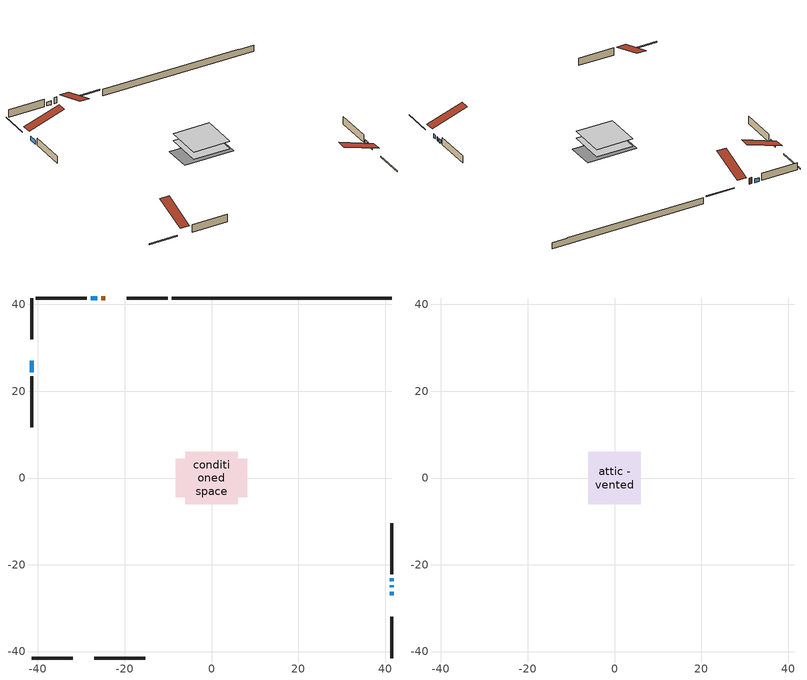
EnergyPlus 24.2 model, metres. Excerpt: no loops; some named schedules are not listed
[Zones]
conditioned space
 floor adiabatic (AdiabaticFloorConstruction): -6.04,-6.04 -6.04,6.04 6.04,6.04 6.04,-6.04 z0.61
 floor foundation (Slab1 construction): -8.21,-4.44 -8.21,4.44 8.21,4.44 8.21,-4.44 z-1.52
 wall outside (RimJoist1 construction): -10.05,41.48 -19.54,41.48 / -41.48,-41.48 -31.99,-41.48 / -41.48,41.48 -41.48,31.99 / 41.48,-41.48 41.48,-31.99 z0.61:0.91
 wall outside (AdiabaticWallConstruction 1): -24.49,41.48 -25.37,41.48 z0.61:2.64
 wall outside (AdiabaticWallConstruction): 41.48,-27.03 41.48,-26.16 / 41.48,-25.23 41.48,-24.72 / -26.3,41.48 -27.83,41.48 / -41.48,27.03 -41.48,24.41 / 41.48,-23.79 41.48,-23.16 z0.61:1.83
 wall outside (Wall1 construction): -28.76,41.48 -40.55,41.48 / -27.03,-41.48 -15.24,-41.48 / -41.48,23.48 -41.48,11.69 / 41.48,-22.23 41.48,-10.44 z0.61:3.05
 wall foundation (FoundationWall1 construction): -9.12,41.48,-1.52 -9.12,41.48,0.61 36.42,41.48,0.61 36.42,41.48,0.46 41.48,41.48,0.46 41.48,41.48,-1.52
 window (WindowConstruction): 41.48,-27.03 41.48,-26.16 z0.61:1.83
 window (WindowConstruction 1): 41.48,-25.23 41.48,-24.72 z0.61:1.83
 window (WindowConstruction 2): -26.3,41.48 -27.83,41.48 z0.61:1.83
 window (WindowConstruction 3): -41.48,27.03 -41.48,24.41 z0.61:1.83
 window (WindowConstruction 4): 41.48,-23.79 41.48,-23.16 z0.61:1.83
 door (Door): -24.49,41.48 -25.37,41.48 z0.61:2.64
 ceiling adiabatic (AdiabaticFloorConstruction): 6.04,-6.04 6.04,6.04 -6.04,6.04 -6.04,-6.04 z0.61
attic - vented
 floor to conditioned space (Floor1 construction Reversed): -6.04,-6.04 -6.04,6.04 6.04,6.04 6.04,-6.04 z3.05
 roof outside (Roof1 construction): -23.57,41.48,3.05 -23.57,29.71,6.97 -20.47,29.71,6.97 -20.47,41.48,3.05; -27.96,-41.48,3.05 -27.96,-29.71,6.97 -31.06,-29.71,6.97 -31.06,-41.48,3.05; -41.48,27.96,3.05 -29.71,27.96,6.97 -29.71,31.06,6.97 -41.48,31.06,3.05; 41.48,-27.96,3.05 29.71,-27.96,6.97 29.71,-31.06,6.97 41.48,-31.06,3.05
[Building]
Building 1: Terrain=Suburbs
[Site:Location]
Toronto City Centre_ON: Latitude {deg}=43.63; Longitude {deg}=-79.39; Time Zone {hr}=-5; Elevation {m}=77; Keep Site Location Information=Yes
[Site:GroundTemperature:Shallow]
5.01852, 3.26908, 3.12898, 3.95918, 7.29196, 10.6092, 13.4851, 15.3069, 15.4617, 13.9799, 11.1774, 7.9619
[Site:WaterMainsTemperature]
Calculation Method=Schedule; Temperature Schedule=mains temperature schedule
[Material] Roughness=Rough; Thermal Absorptance=0.9
Name | Thickness {m} | Conductivity {W/m-K} | Density {kg/m3} | Specific Heat {J/kg-K} | Solar Absorptance | Visible Absorptance
asphalt or fiberglass shingles | 0.00635 | 0.162714 | 1121.4 | 1465.45 | 0.4 | 0.4
ceiling loosefill ins | 0.0846667 | 0.0480833 | 16.02 | 1046.75 | 0.7 | 0.7
ceiling stud and cavity | 0.1397 | 0.0880546 | 65.682 | 1177.47 | 0.7 | 0.7
concrete 4.0 in. | 0.1016 | 1.803125 | 2242.8 | 837.4 | 0.7 | 0.7
concrete 8.0 in. | 0.2032 | 1.803125 | 2242.8 | 837.4 | 0.7 | 0.7
door material | 0.04445 | 0.053851 | 512.64 | 1214.23 | 0.7 | 0.7
exterior vertical ins | 0.0457286 | 0.029427 | 32.04 | 1214.23 | 0.7 | 0.7
floor covering | 0.0127 | 0.0433444 | 54.468 | 1339.84 | 0.6 | 0.6
floor rigid ins; wall rigid ins | 0.512978 | 0.029427 | 32.04 | 1214.23 | 0.7 | 0.7
floor stud and cavity | 0.1397 | 1.75129 | 37.0049 | 1207.88 | 0.7 | 0.7
furniture material conditioned space 1 | 0.1524 | 0.115458 | 640.8 | 1214.23 | 0.6 | 0.6
gypsum board | 0.0127 | 0.160291 | 801 | 837.4 | 0.6 | 0.6
gypsum board 1 | 0.0127 | 0.160291 | 801 | 837.4 | 0.7 | 0.7
osb sheathing 0.5 in. | 0.0127 | 0.115458 | 512.64 | 1214.23 | 0.7 | 0.7
osb sheathing 0.75 in. | 0.01905 | 0.115458 | 512.64 | 1214.23 | 0.7 | 0.7
osb sheathing 2.0 in. | 0.0508 | 0.115458 | 512.64 | 1214.23 | 0.7 | 0.7
rim joist stud and cavity | 0.0508 | 0.0290657 | 125.044 | 1163.47 | 0.6 | 0.6
wall stud and cavity | 0.1397 | 0.268041 | 139.0536 | 1170.24 | 0.7 | 0.7
wall stud and cavity 1 | 0.0889 | 0.380278 | 52.3479 | 1209.89 | 0.7 | 0.7
wall stud and cavity 2 | 0.0889 | 0.391764 | 83.0341 | 1211.67 | 0.7 | 0.7
wood siding | 0.0254 | 0.102417 | 544.68 | 1172.36 | 0.84 | 0.84
wood siding 1; wood siding 2; wood siding 3 | 0.0254 | 0.102417 | 544.68 | 1172.36 | 0.7 | 0.7
[WindowMaterial:SimpleGlazingSystem]
Name | U-Factor {W/m2-K} | Solar Heat Gain Coefficient
WindowMaterial | 3.28075 | 0.54
WindowMaterial 1 | 3.276206 | 0.47
WindowMaterial 2 | 3.276206 | 0.61
WindowMaterial 3 | 3.250655 | 0.41
[Construction]
AdiabaticFloorConstruction: floor stud and cavity, floor rigid ins, osb sheathing 0.75 in., floor covering
AdiabaticWallConstruction: wood siding 2, wall rigid ins, wall stud and cavity 1, gypsum board
AdiabaticWallConstruction 1: wood siding 3, wall rigid ins, wall stud and cavity 1, gypsum board
Door: door material
Floor1 construction Reversed: gypsum board, ceiling stud and cavity, ceiling loosefill ins
FoundationWall1 construction: concrete 8.0 in., gypsum board 1
furniture construction conditioned space 1: furniture material conditioned space 1
PartitionWallConstruction: gypsum board, wall stud and cavity 2, gypsum board
RimJoist1 construction: wood siding 1, osb sheathing 2.0 in., rim joist stud and cavity
Roof1 construction: asphalt or fiberglass shingles
Slab1 construction: concrete 4.0 in.
Wall1 construction: wood siding, osb sheathing 0.5 in., wall stud and cavity, gypsum board
WindowConstruction: WindowMaterial
WindowConstruction 1; WindowConstruction 2: WindowMaterial 1
WindowConstruction 3: WindowMaterial 2
WindowConstruction 4: WindowMaterial 3
[Zone] Multiplier=1; Part of Total Floor Area=Yes
Name | Volume {m3}
attic - vented | 92.8438
conditioned space | 702.4
[Space]
Name | Zone | Volume {m3}
attic - vented 1 | attic - vented | 92.8438
conditioned space 1 | conditioned space | 702.4
[ZoneInfiltration:EffectiveLeakageArea]
infil attic - vented 1: Zone or Space=attic - vented 1; Schedule=Always On Discrete; Effective Air Leakage Area {cm2}=6141.47; Stack Coefficient=0.000272666; Wind Coefficient=1.11567e-05
[ZoneMixing]
whole house fan mix: Zone or Space=attic - vented; Schedule=Always On Continuous; Design Flow Rate Calculation Method=Flow/Zone; Design Flow Rate {m3/s}=0; Source Zone or Space=conditioned space
[SurfaceProperty:ExposedFoundationPerimeter]
Slab1: Exposed Perimeter Calculation Method=TotalExposedPerimeter; Total Exposed Perimeter {m}=50.598
[InternalMass] Zone or ZoneList=conditioned space; Space or SpaceList=conditioned space 1
Name | Construction | Surface Area {m2}
furniture mass conditioned space 1 | furniture construction conditioned space 1 | 116.72
partition wall mass | PartitionWallConstruction | 291.799
[Lights]
interior lighting: Zone or ZoneList or Space or SpaceList=conditioned space 1; Schedule=interior lighting schedule; Design Level Calculation Method=LightingLevel; Lighting Level {W}=343.2; Return Air Fraction=0; Fraction Radiant=0.6; Fraction Visible=0.2; Fraction Replaceable=1
[People]
occupants: Zone or ZoneList or Space or SpaceList=conditioned space 1; Number of People Schedule=occupants schedule; Number of People Calculation Method=People; Number of People=3; Fraction Radiant=0.314171; Sensible Heat Fraction=0.56303; Activity Level Schedule=occupants activity schedule; Carbon Dioxide Generation Rate {m3/s-W}=0; Enable ASHRAE 55 Comfort Warnings=No; Mean Radiant Temperature Calculation Type=EnclosureAveraged
[ElectricEquipment] Zone or ZoneList or Space or SpaceList=conditioned space 1; Design Level Calculation Method=EquipmentLevel
Name | Schedule | Design Level {W} | Fraction Latent | Fraction Radiant | Fraction Lost
clothes dryer | clothes dryer schedule | 140.772 | 0.015 | 0.081 | 0.85
clothes washer | clothes washer schedule | 32.1985 | 0.03 | 0.162 | 0.7
cooking range | cooking range schedule | 215.147 | 0.08 | 0.432 | 0.2
dishwasher | dishwasher schedule | 66.8632 | 0.3 | 0.18 | 0.4
fridge | fridge schedule | 72.9452 | 0 | 0.6 | 0
mech vent bath fan 0 | mech vent bath fan 0 schedule | 50.2 | 0 | 0 | 1
mech vent house fan | mech vent house fan schedule | 0 | 0 | 0 | 1
mech vent house fan cfis | mech vent house fan cfis schedule | 0 | 0 | 0 | 0
mech vent range fan 0 | mech vent range fan 0 schedule | 57 | 0 | 0 | 1
misc plug loads | misc plug loads schedule | 494.7 | 0.045 | 0.513 | 0.1
whole house fan | Always On Discrete | 0 | 0 | 0 | 1
[OtherEquipment] Zone or ZoneList or Space or SpaceList=conditioned space 1; Design Level Calculation Method=EquipmentLevel
Name | Fuel Type | Schedule | Design Level {W} | Fraction Latent | Fraction Radiant | Fraction Lost
clothes dryer 1 | Electricity | clothes dryer schedule | 0 | 0.015 | 0.081 | 0.85
cooking range 1 | Electricity | cooking range schedule | 0 | 0.08 | 0.432 | 0.2
general water use latent | None | general water use schedule | 62.594 | 1 | 0 | 0
general water use sensible | None | general water use schedule | -61.6891 | 0 | 0.6 | 0
mech vent house fan latent load | None | Always On Discrete | 0 | 1 | 0 | 0
mech vent house fan sensible load | None | Always On Discrete | 0 | 0 | 0 | 0
water heater energy adjustment1 | NaturalGas | Always On Discrete | 0.01 | 0 | 0 | 1
[ZoneInfiltration:DesignFlowRate] Zone or ZoneList or Space or SpaceList=conditioned space 1; Schedule=Always On Discrete; Design Flow Rate Calculation Method=Flow/Zone; Design Flow Rate {m3/s}=0
infil flow; natural vent flow; whole house fan flow
[AvailabilityManager:Scheduled]
central ac and furnace airloop Availability Manager: Schedule=Always On Discrete
[Foundation:Kiva]
Foundation Kiva 1: Initial Indoor Air Temperature {C}=18; Wall Height Above Grade {m}=0.609996; Wall Depth Below Slab {m}=0.2032; Custom Block Material Name 1=exterior vertical ins; Custom Block Depth 1 {m}=2.13; Custom Block X Position 1 {m}=0.2159; Custom Block Z Position 1 {m}=0
[Foundation:Kiva:Settings]
Soil Conductivity {W/m-K}=0.849921; Soil Density {kg/m3}=1842.3; Soil Specific Heat {J/kg-K}=418.7; Ground Solar Absorptivity=0.9; Ground Thermal Absorptivity=0.9; Ground Surface Roughness {m}=0.03; Far-Field Width {m}=40; Deep-Ground Boundary Condition=ZeroFlux; Deep-Ground Depth {m}=40; Minimum Cell Dimension {m}=0.2; Maximum Cell Growth Coefficient=3; Simulation Timestep=Timestep
[Exterior:Lights]
exterior lighting: Schedule=exterior lighting schedule; Design Level {W}=75.6
[EnergyManagementSystem:GlobalVariable]
central_ac_and_furnace_airloop_Fan_RTF
infil_program_Qfan
infil_program_Qinf
natural_vent_program_Qnv
natural_vent_program_Qwhf
[EnergyManagementSystem:Sensor]
Name | Output:Variable or Output:Meter Index Key | Output:Variable or Output:Meter
airflow_gain | infil flow | Infiltration Sensible Heat Gain Energy
airflow_gain_1 | natural vent flow | Infiltration Sensible Heat Gain Energy
airflow_gain_2 | whole house fan flow | Infiltration Sensible Heat Gain Energy
airflow_loss | infil flow | Infiltration Sensible Heat Loss Energy
airflow_loss_1 | natural vent flow | Infiltration Sensible Heat Loss Energy
airflow_loss_2 | whole house fan flow | Infiltration Sensible Heat Loss Energy
clg_load_cond |  | Cooling:EnergyTransfer:Zone:CONDITIONED SPACE
clg_sp_s; clg_sp_s_1 | cooling setpoint | Schedule Value
clothes_dryer_exhaust_0_sch_s | clothes dryer exhaust 0 schedule | Schedule Value
cool_season | cooling season schedule | Schedule Value
htg_load_cond |  | Heating:EnergyTransfer:Zone:CONDITIONED SPACE
htg_sp_s; htg_sp_s_1 | heating setpoint | Schedule Value
ig_ee_conv | clothes dryer | Electric Equipment Convective Heating Energy
ig_ee_conv_2 | cooking range | Electric Equipment Convective Heating Energy
ig_ee_conv_4 | fridge | Electric Equipment Convective Heating Energy
ig_ee_conv_5 | misc plug loads | Electric Equipment Convective Heating Energy
ig_ee_conv_6 | whole house fan | Electric Equipment Convective Heating Energy
ig_ee_rad | clothes dryer | Electric Equipment Radiant Heating Energy
ig_ee_rad_2 | cooking range | Electric Equipment Radiant Heating Energy
ig_ee_rad_4 | fridge | Electric Equipment Radiant Heating Energy
ig_ee_rad_5 | misc plug loads | Electric Equipment Radiant Heating Energy
ig_ee_rad_6 | whole house fan | Electric Equipment Radiant Heating Energy
ig_lgt_conv | interior lighting | Lights Convective Heating Energy
ig_lgt_rad | interior lighting | Lights Radiant Heating Energy
ig_lgt_vis | interior lighting | Lights Visible Radiation Heating Energy
ig_oe_conv | clothes dryer 1 | Other Equipment Convective Heating Energy
ig_oe_conv_1 | cooking range 1 | Other Equipment Convective Heating Energy
ig_oe_conv_2 | general water use latent | Other Equipment Convective Heating Energy
ig_oe_conv_3 | general water use sensible | Other Equipment Convective Heating Energy
ig_oe_conv_4 | water heater energy adjustment1 | Other Equipment Convective Heating Energy
ig_oe_rad | clothes dryer 1 | Other Equipment Radiant Heating Energy
ig_oe_rad_1 | cooking range 1 | Other Equipment Radiant Heating Energy
ig_oe_rad_2 | general water use latent | Other Equipment Radiant Heating Energy
ig_oe_rad_3 | general water use sensible | Other Equipment Radiant Heating Energy
ig_oe_rad_4 | water heater energy adjustment1 | Other Equipment Radiant Heating Energy
ig_ppl_conv | occupants | People Convective Heating Energy
ig_ppl_rad | occupants | People Radiant Heating Energy
im_conv | furniture mass conditioned space 1 | Surface Inside Face Convection Heat Gain Energy
im_conv_1 | partition wall mass | Surface Inside Face Convection Heat Gain Energy
im_ig | furniture mass conditioned space 1 | Surface Inside Face Internal Gains Radiation Heat Gain Energy
im_ig_1 | partition wall mass | Surface Inside Face Internal Gains Radiation Heat Gain Energy
im_lgt | furniture mass conditioned space 1 | Surface Inside Face Lights Radiation Heat Gain Energy
im_lgt_1 | partition wall mass | Surface Inside Face Lights Radiation Heat Gain Energy
im_sol | furniture mass conditioned space 1 | Surface Inside Face Solar Radiation Heat Gain Energy
im_sol_1 | partition wall mass | Surface Inside Face Solar Radiation Heat Gain Energy
im_surf | furniture mass conditioned space 1 | Surface Inside Face Net Surface Thermal Radiation Heat Gain Energy
im_surf_1 | partition wall mass | Surface Inside Face Net Surface Thermal Radiation Heat Gain Energy
mech_vent_bath_fan_0_sch_s | mech vent bath fan 0 schedule | Schedule Value
mech_vent_range_fan_0_sch_s | mech vent range fan 0 schedule | Schedule Value
mv_conv | mech vent bath fan 0 | Electric Equipment Convective Heating Energy
mv_conv_1 | mech vent house fan | Electric Equipment Convective Heating Energy
mv_conv_2 | mech vent house fan cfis | Electric Equipment Convective Heating Energy
mv_conv_3 | mech vent range fan 0 | Electric Equipment Convective Heating Energy
mv_conv_4 | mech vent house fan latent load | Other Equipment Convective Heating Energy
mv_conv_5 | mech vent house fan sensible load | Other Equipment Convective Heating Energy
mv_rad | mech vent bath fan 0 | Electric Equipment Radiant Heating Energy
mv_rad_1 | mech vent house fan | Electric Equipment Radiant Heating Energy
mv_rad_2 | mech vent house fan cfis | Electric Equipment Radiant Heating Energy
mv_rad_3 | mech vent range fan 0 | Electric Equipment Radiant Heating Energy
mv_rad_4 | mech vent house fan latent load | Other Equipment Radiant Heating Energy
mv_rad_5 | mech vent house fan sensible load | Other Equipment Radiant Heating Energy
natural_vent_s | natural vent schedule | Schedule Value
out_pb_s |  | Site Outdoor Air Barometric Pressure
out_wt_s |  | Site Outdoor Air Humidity Ratio
site_vw_s |  | Site Wind Speed
ss_back_out | Window1 | Surface Window Shortwave from Zone Back Out Window Heat Transfer Rate
ss_back_out_1 | Window2 | Surface Window Shortwave from Zone Back Out Window Heat Transfer Rate
ss_back_out_2 | Window3 | Surface Window Shortwave from Zone Back Out Window Heat Transfer Rate
ss_back_out_3 | Window6 | Surface Window Shortwave from Zone Back Out Window Heat Transfer Rate
ss_back_out_4 | Window8 | Surface Window Shortwave from Zone Back Out Window Heat Transfer Rate
ss_conv | Door1 | Surface Inside Face Convection Heat Gain Energy
ss_conv_1 | Window1 | Surface Inside Face Convection Heat Gain Energy
ss_conv_2 | Window2 | Surface Inside Face Convection Heat Gain Energy
ss_conv_3 | Window3 | Surface Inside Face Convection Heat Gain Energy
ss_conv_4 | Window6 | Surface Inside Face Convection Heat Gain Energy
ss_conv_5 | Window8 | Surface Inside Face Convection Heat Gain Energy
ss_ig | Door1 | Surface Inside Face Internal Gains Radiation Heat Gain Energy
ss_ig_1 | Window1 | Surface Inside Face Internal Gains Radiation Heat Gain Energy
ss_ig_2 | Window2 | Surface Inside Face Internal Gains Radiation Heat Gain Energy
ss_ig_3 | Window3 | Surface Inside Face Internal Gains Radiation Heat Gain Energy
ss_ig_4 | Window6 | Surface Inside Face Internal Gains Radiation Heat Gain Energy
ss_ig_5 | Window8 | Surface Inside Face Internal Gains Radiation Heat Gain Energy
ss_lgt | Door1 | Surface Inside Face Lights Radiation Heat Gain Energy
ss_sol | Door1 | Surface Inside Face Solar Radiation Heat Gain Energy
ss_surf | Door1 | Surface Inside Face Net Surface Thermal Radiation Heat Gain Energy
ss_surf_1 | Window1 | Surface Inside Face Net Surface Thermal Radiation Heat Gain Energy
ss_surf_2 | Window2 | Surface Inside Face Net Surface Thermal Radiation Heat Gain Energy
ss_surf_3 | Window3 | Surface Inside Face Net Surface Thermal Radiation Heat Gain Energy
ss_surf_4 | Window6 | Surface Inside Face Net Surface Thermal Radiation Heat Gain Energy
ss_surf_5 | Window8 | Surface Inside Face Net Surface Thermal Radiation Heat Gain Energy
ss_trans_in | Window1 | Surface Window Transmitted Solar Radiation Rate
ss_trans_in_1 | Window2 | Surface Window Transmitted Solar Radiation Rate
ss_trans_in_2 | Window3 | Surface Window Transmitted Solar Radiation Rate
ss_trans_in_3 | Window6 | Surface Window Transmitted Solar Radiation Rate
ss_trans_in_4 | Window8 | Surface Window Transmitted Solar Radiation Rate
ss_trans_out | Window1 | Surface Inside Face Initial Transmitted Diffuse Transmitted Out Window Solar Radiation Rate
ss_trans_out_1 | Window2 | Surface Inside Face Initial Transmitted Diffuse Transmitted Out Window Solar Radiation Rate
ss_trans_out_2 | Window3 | Surface Inside Face Initial Transmitted Diffuse Transmitted Out Window Solar Radiation Rate
ss_trans_out_3 | Window6 | Surface Inside Face Initial Transmitted Diffuse Transmitted Out Window Solar Radiation Rate
ss_trans_out_4 | Window8 | Surface Inside Face Initial Transmitted Diffuse Transmitted Out Window Solar Radiation Rate
s_conv | Floor1 | Surface Inside Face Convection Heat Gain Energy
s_conv_1 | FoundationWall1 | Surface Inside Face Convection Heat Gain Energy
s_conv_10 | Wall1:180 | Surface Inside Face Convection Heat Gain Energy
s_conv_11 | Wall1:270 | Surface Inside Face Convection Heat Gain Energy
s_conv_12 | Wall1:90 | Surface Inside Face Convection Heat Gain Energy
s_conv_2 | inferred conditioned ceiling | Surface Inside Face Convection Heat Gain Energy
s_conv_3 | inferred conditioned floor | Surface Inside Face Convection Heat Gain Energy
s_conv_4 | RimJoist1:0 | Surface Inside Face Convection Heat Gain Energy
s_conv_5 | RimJoist1:180 | Surface Inside Face Convection Heat Gain Energy
s_conv_6 | RimJoist1:270 | Surface Inside Face Convection Heat Gain Energy
s_conv_7 | RimJoist1:90 | Surface Inside Face Convection Heat Gain Energy
s_conv_8 | Slab1 | Surface Inside Face Convection Heat Gain Energy
s_conv_9 | Wall1:0 | Surface Inside Face Convection Heat Gain Energy
s_ig | Floor1 | Surface Inside Face Internal Gains Radiation Heat Gain Energy
s_ig_1 | FoundationWall1 | Surface Inside Face Internal Gains Radiation Heat Gain Energy
s_ig_10 | Wall1:180 | Surface Inside Face Internal Gains Radiation Heat Gain Energy
s_ig_11 | Wall1:270 | Surface Inside Face Internal Gains Radiation Heat Gain Energy
s_ig_12 | Wall1:90 | Surface Inside Face Internal Gains Radiation Heat Gain Energy
s_ig_2 | inferred conditioned ceiling | Surface Inside Face Internal Gains Radiation Heat Gain Energy
s_ig_3 | inferred conditioned floor | Surface Inside Face Internal Gains Radiation Heat Gain Energy
s_ig_4 | RimJoist1:0 | Surface Inside Face Internal Gains Radiation Heat Gain Energy
s_ig_5 | RimJoist1:180 | Surface Inside Face Internal Gains Radiation Heat Gain Energy
s_ig_6 | RimJoist1:270 | Surface Inside Face Internal Gains Radiation Heat Gain Energy
s_ig_7 | RimJoist1:90 | Surface Inside Face Internal Gains Radiation Heat Gain Energy
s_ig_8 | Slab1 | Surface Inside Face Internal Gains Radiation Heat Gain Energy
s_ig_9 | Wall1:0 | Surface Inside Face Internal Gains Radiation Heat Gain Energy
s_lgt | Floor1 | Surface Inside Face Lights Radiation Heat Gain Energy
s_lgt_1 | FoundationWall1 | Surface Inside Face Lights Radiation Heat Gain Energy
s_lgt_10 | Wall1:180 | Surface Inside Face Lights Radiation Heat Gain Energy
s_lgt_11 | Wall1:270 | Surface Inside Face Lights Radiation Heat Gain Energy
s_lgt_12 | Wall1:90 | Surface Inside Face Lights Radiation Heat Gain Energy
s_lgt_2 | inferred conditioned ceiling | Surface Inside Face Lights Radiation Heat Gain Energy
s_lgt_3 | inferred conditioned floor | Surface Inside Face Lights Radiation Heat Gain Energy
s_lgt_4 | RimJoist1:0 | Surface Inside Face Lights Radiation Heat Gain Energy
s_lgt_5 | RimJoist1:180 | Surface Inside Face Lights Radiation Heat Gain Energy
s_lgt_6 | RimJoist1:270 | Surface Inside Face Lights Radiation Heat Gain Energy
s_lgt_7 | RimJoist1:90 | Surface Inside Face Lights Radiation Heat Gain Energy
s_lgt_8 | Slab1 | Surface Inside Face Lights Radiation Heat Gain Energy
s_lgt_9 | Wall1:0 | Surface Inside Face Lights Radiation Heat Gain Energy
s_sol | Floor1 | Surface Inside Face Solar Radiation Heat Gain Energy
s_sol_1 | FoundationWall1 | Surface Inside Face Solar Radiation Heat Gain Energy
s_sol_10 | Wall1:180 | Surface Inside Face Solar Radiation Heat Gain Energy
s_sol_11 | Wall1:270 | Surface Inside Face Solar Radiation Heat Gain Energy
s_sol_12 | Wall1:90 | Surface Inside Face Solar Radiation Heat Gain Energy
s_sol_2 | inferred conditioned ceiling | Surface Inside Face Solar Radiation Heat Gain Energy
s_sol_3 | inferred conditioned floor | Surface Inside Face Solar Radiation Heat Gain Energy
s_sol_4 | RimJoist1:0 | Surface Inside Face Solar Radiation Heat Gain Energy
s_sol_5 | RimJoist1:180 | Surface Inside Face Solar Radiation Heat Gain Energy
s_sol_6 | RimJoist1:270 | Surface Inside Face Solar Radiation Heat Gain Energy
s_sol_7 | RimJoist1:90 | Surface Inside Face Solar Radiation Heat Gain Energy
s_sol_8 | Slab1 | Surface Inside Face Solar Radiation Heat Gain Energy
s_sol_9 | Wall1:0 | Surface Inside Face Solar Radiation Heat Gain Energy
s_surf | Floor1 | Surface Inside Face Net Surface Thermal Radiation Heat Gain Energy
s_surf_1 | FoundationWall1 | Surface Inside Face Net Surface Thermal Radiation Heat Gain Energy
s_surf_10 | Wall1:180 | Surface Inside Face Net Surface Thermal Radiation Heat Gain Energy
s_surf_11 | Wall1:270 | Surface Inside Face Net Surface Thermal Radiation Heat Gain Energy
s_surf_12 | Wall1:90 | Surface Inside Face Net Surface Thermal Radiation Heat Gain Energy
s_surf_2 | inferred conditioned ceiling | Surface Inside Face Net Surface Thermal Radiation Heat Gain Energy
s_surf_3 | inferred conditioned floor | Surface Inside Face Net Surface Thermal Radiation Heat Gain Energy
s_surf_4 | RimJoist1:0 | Surface Inside Face Net Surface Thermal Radiation Heat Gain Energy
s_surf_5 | RimJoist1:180 | Surface Inside Face Net Surface Thermal Radiation Heat Gain Energy
s_surf_6 | RimJoist1:270 | Surface Inside Face Net Surface Thermal Radiation Heat Gain Energy
s_surf_7 | RimJoist1:90 | Surface Inside Face Net Surface Thermal Radiation Heat Gain Energy
s_surf_8 | Slab1 | Surface Inside Face Net Surface Thermal Radiation Heat Gain Energy
s_surf_9 | Wall1:0 | Surface Inside Face Net Surface Thermal Radiation Heat Gain Energy
[EnergyManagementSystem:Actuator]
Name | Actuated Component Unique | Actuated Component Type | Actuated Component Control Type
fridge_schedule_act | fridge schedule | Schedule:Constant | Schedule Value
infil_flow_act | infil flow | Zone Infiltration | Air Exchange Flow Rate
mech_vent_house_fan_cfis_act | mech vent house fan cfis | ElectricEquipment | Electricity Rate
mech_vent_house_fan_latent_load_act | mech vent house fan latent load | OtherEquipment | Power Level
mech_vent_house_fan_sensible_load_act | mech vent house fan sensible load | OtherEquipment | Power Level
natural_vent_flow_act | natural vent flow | Zone Infiltration | Air Exchange Flow Rate
water_heater_ec_adj_act | water heater energy adjustment1 | OtherEquipment | Power Level
whole_house_fan_act | whole house fan | ElectricEquipment | Electricity Rate
whole_house_fan_flow_act | whole house fan flow | Zone Infiltration | Air Exchange Flow Rate
whole_house_fan_mix_act | whole house fan mix | ZoneMixing | Air Exchange Flow Rate
[EnergyManagementSystem:Program]
central_ac_and_furnace_supply_fan_disaggregate_program: Set central_ac_and_furnace_supply_fan_clg = 0; If central_ac_and_furnace_clg_coil_s > 0; Set central_ac_and_furnace_supply_fan_clg = central_ac_and_furnace_supply_fan_s; EndIf
central_ac_and_furnace_supply_fan_disaggregate_program_1: Set central_ac_and_furnace_supply_fan_primary_htg = 0; If central_ac_and_furnace_htg_coil_s > 0; Set central_ac_and_furnace_supply_fan_primary_htg = central_ac_and_furnace_supply_fan_s_1; EndIf
